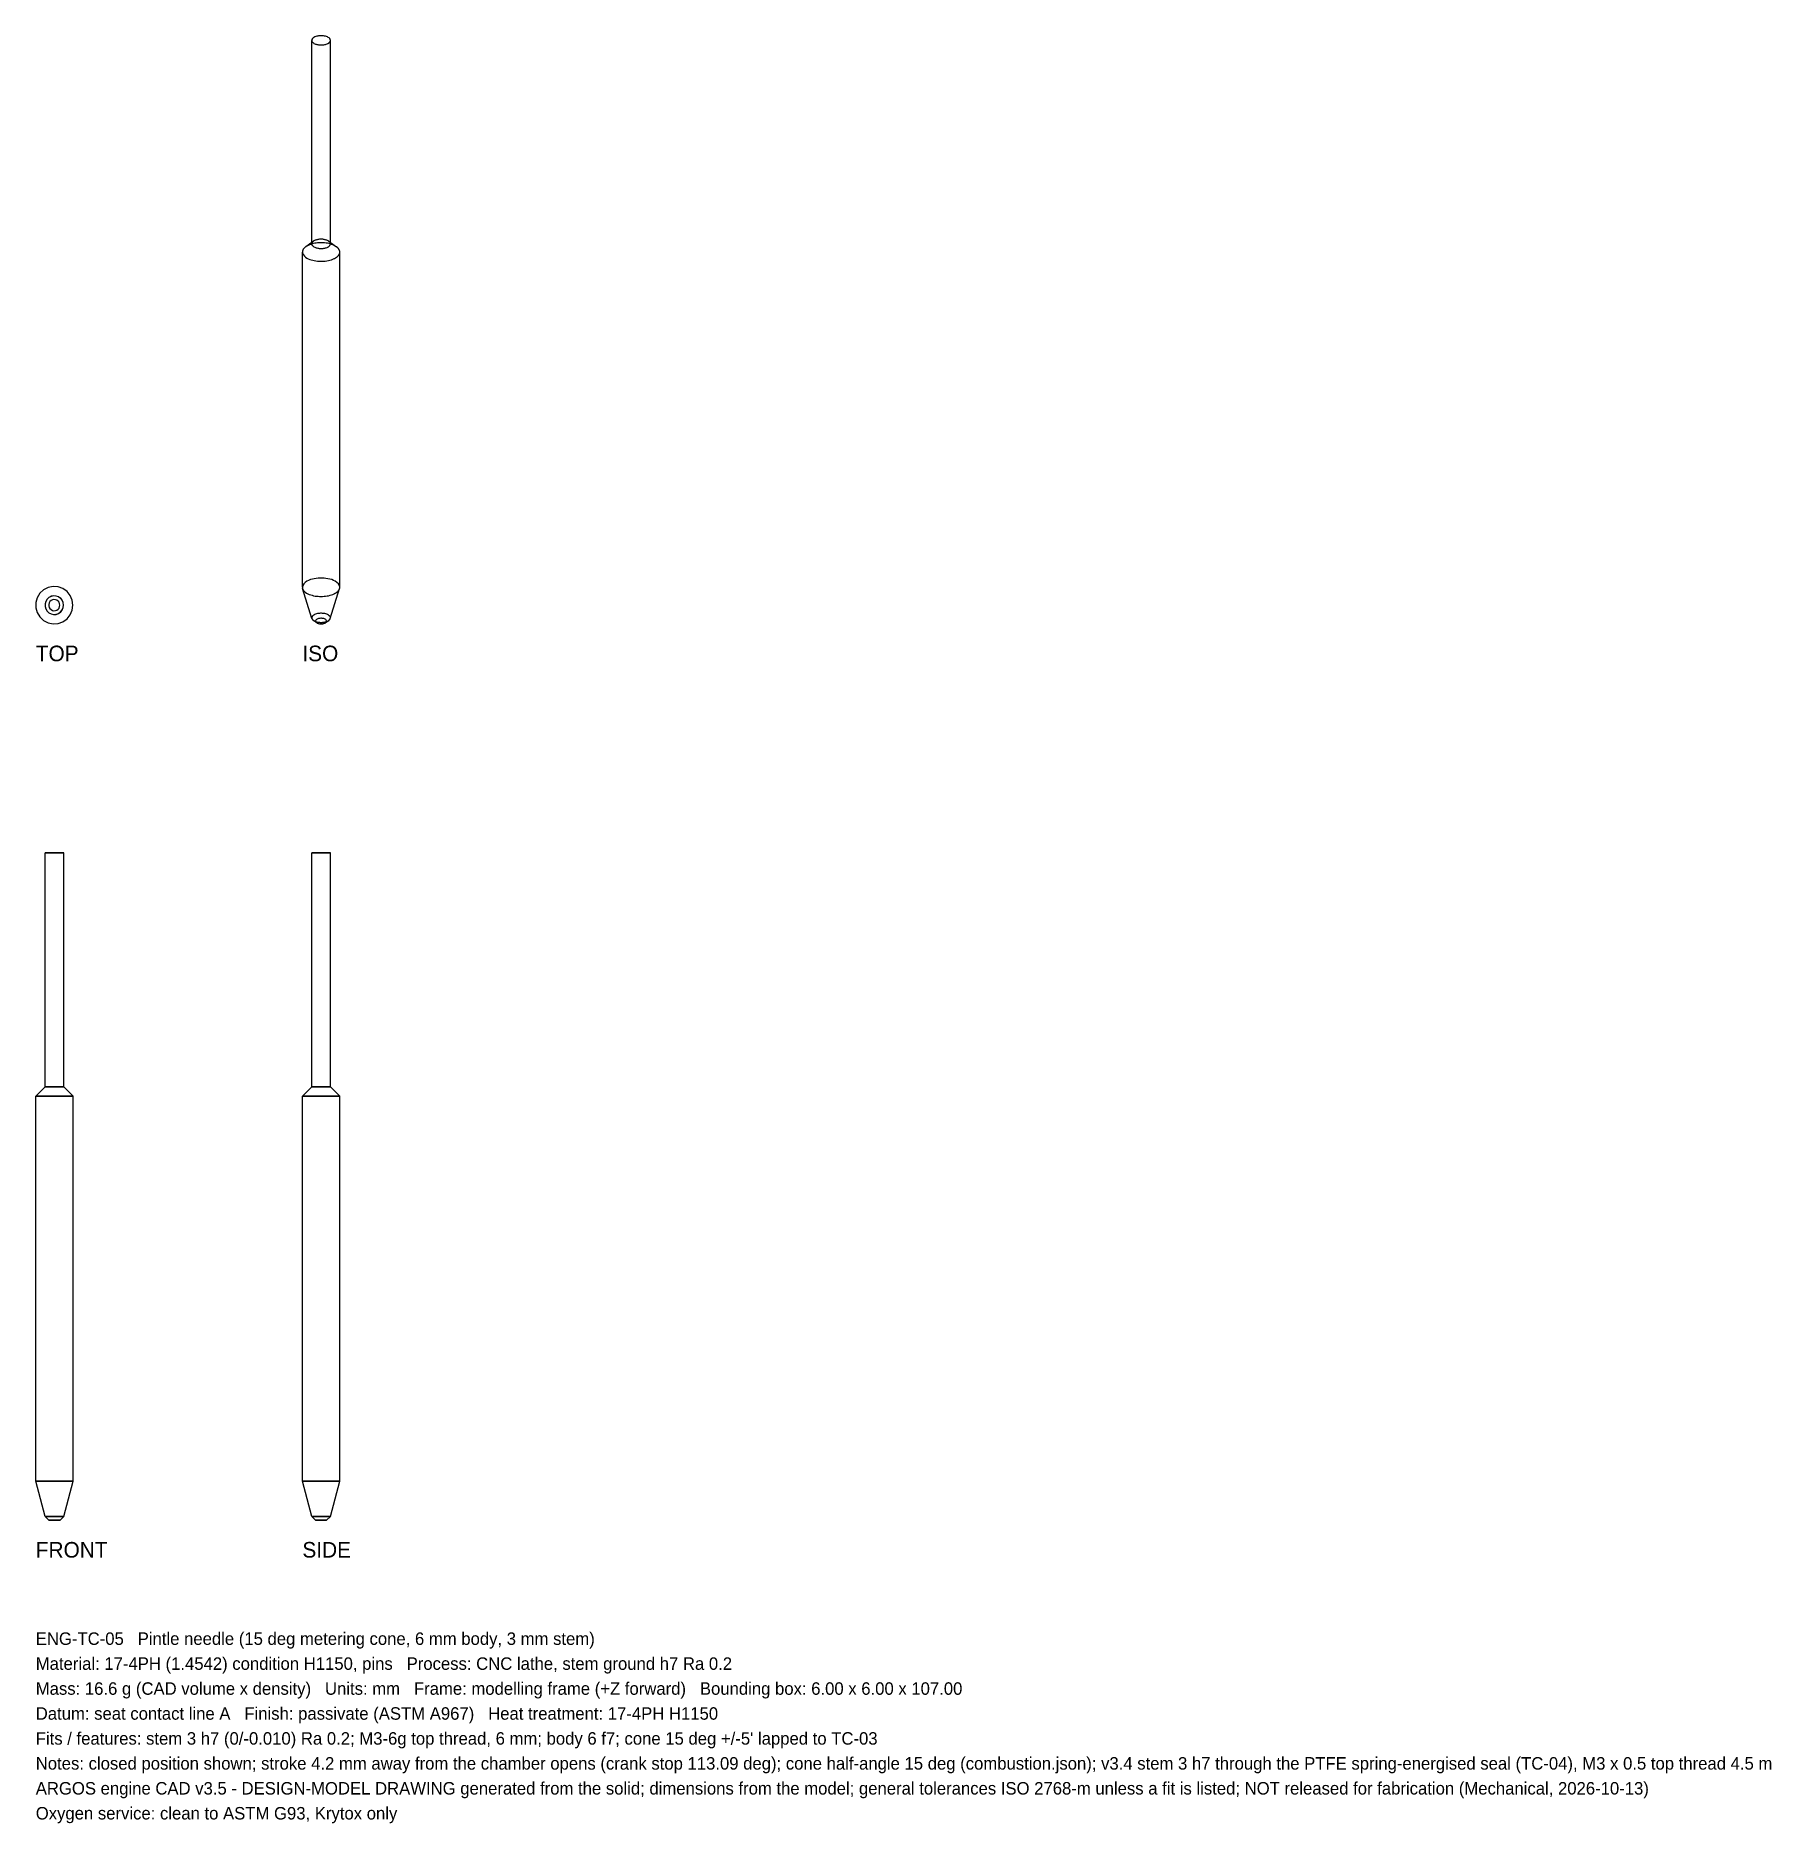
# Model space of a CAD drawing. Header units: millimetres. Extents: x 0 to 278, y -49 to 238.
import ezdxf

# ---------------------------------------------------------------- set-up
doc = ezdxf.new("R2010")
doc.units = ezdxf.units.MM
for name, color, linetype in [('FRONT_HIDDEN', 8, 'CONTINUOUS'), ('FRONT_VISIBLE', 7, 'Continuous'), ('ISO_HIDDEN', 8, 'CONTINUOUS'), ('ISO_VISIBLE', 7, 'Continuous'), ('SIDE_HIDDEN', 8, 'CONTINUOUS'), ('SIDE_VISIBLE', 7, 'Continuous'), ('TOP_HIDDEN', 8, 'CONTINUOUS'), ('TOP_VISIBLE', 7, 'Continuous')]:
    doc.layers.add(name, color=color, linetype=linetype)

msp = doc.modelspace()

# ---------------------------------------------------------------- linework, layer by layer
at = {"layer": 'FRONT_HIDDEN'}
for points in [[(4.5, 107), (4.37, 107), (4.24, 107), (4.11, 107), (3.98, 107), (3.85, 107), (3.72, 107), (3.59, 107), (3.46, 107), (3.33, 107), (3.2, 107), (3.07, 107), (2.93, 107), (2.8, 107), (2.67, 107), (2.54, 107), (2.41, 107), (2.28, 107), (2.15, 107), (2.02, 107), (1.89, 107), (1.76, 107), (1.63, 107), (1.5, 107)], [(4.5, 69.5), (4.37, 69.5), (4.24, 69.5), (4.11, 69.5), (3.98, 69.5), (3.85, 69.5), (3.72, 69.5), (3.59, 69.5), (3.46, 69.5), (3.33, 69.5), (3.2, 69.5), (3.07, 69.5), (2.93, 69.5), (2.8, 69.5), (2.67, 69.5), (2.54, 69.5), (2.41, 69.5), (2.28, 69.5), (2.15, 69.5), (2.02, 69.5), (1.89, 69.5), (1.76, 69.5), (1.63, 69.5), (1.5, 69.5)], [(6, 68), (5.74, 68), (5.48, 68), (5.22, 68), (4.96, 68), (4.7, 68), (4.43, 68), (4.17, 68), (3.91, 68), (3.65, 68), (3.39, 68), (3.13, 68), (2.87, 68), (2.61, 68), (2.35, 68), (2.09, 68), (1.83, 68), (1.57, 68), (1.3, 68), (1.04, 68), (0.78, 68), (0.52, 68), (0.26, 68), (0, 68)], [(6, 6.23), (5.74, 6.23), (5.48, 6.23), (5.22, 6.23), (4.96, 6.23), (4.7, 6.23), (4.43, 6.23), (4.17, 6.23), (3.91, 6.23), (3.65, 6.23), (3.39, 6.23), (3.13, 6.23), (2.87, 6.23), (2.61, 6.23), (2.35, 6.23), (2.09, 6.23), (1.83, 6.23), (1.57, 6.23), (1.3, 6.23), (1.04, 6.23), (0.78, 6.23), (0.52, 6.23), (0.26, 6.23), (0, 6.23)], [(4.49, 0.6), (4.36, 0.6), (4.23, 0.6), (4.1, 0.6), (3.97, 0.6), (3.84, 0.6), (3.71, 0.6), (3.58, 0.6), (3.45, 0.6), (3.32, 0.6), (3.19, 0.6), (3.06, 0.6), (2.94, 0.6), (2.81, 0.6), (2.68, 0.6), (2.55, 0.6), (2.42, 0.6), (2.29, 0.6), (2.16, 0.6), (2.03, 0.6), (1.9, 0.6), (1.77, 0.6), (1.64, 0.6), (1.51, 0.6)], [(3.89, 0), (3.81, 0), (3.74, 0), (3.66, 0), (3.58, 0), (3.5, 0), (3.43, 0), (3.35, 0), (3.27, 0), (3.19, 0), (3.12, 0), (3.04, 0), (2.96, 0), (2.88, 0), (2.81, 0), (2.73, 0), (2.65, 0), (2.57, 0), (2.5, 0), (2.42, 0), (2.34, 0), (2.26, 0), (2.19, 0), (2.11, 0)]]:
    msp.add_lwpolyline(points, dxfattribs=at)
at = {"layer": 'FRONT_VISIBLE'}
for points in [[(1.5, 107), (1.63, 107), (1.76, 107), (1.89, 107), (2.02, 107), (2.15, 107), (2.28, 107), (2.41, 107), (2.54, 107), (2.67, 107), (2.8, 107), (2.93, 107), (3.07, 107), (3.2, 107), (3.33, 107), (3.46, 107), (3.59, 107), (3.72, 107), (3.85, 107), (3.98, 107), (4.11, 107), (4.24, 107), (4.37, 107), (4.5, 107)], [(1.5, 69.5), (1.5, 107)], [(4.5, 69.5), (4.5, 107)], [(1.5, 69.5), (0, 68)], [(1.5, 69.5), (1.63, 69.5), (1.76, 69.5), (1.89, 69.5), (2.02, 69.5), (2.15, 69.5), (2.28, 69.5), (2.41, 69.5), (2.54, 69.5), (2.67, 69.5), (2.8, 69.5), (2.93, 69.5), (3.07, 69.5), (3.2, 69.5), (3.33, 69.5), (3.46, 69.5), (3.59, 69.5), (3.72, 69.5), (3.85, 69.5), (3.98, 69.5), (4.11, 69.5), (4.24, 69.5), (4.37, 69.5), (4.5, 69.5)], [(6, 68), (4.5, 69.5)], [(0, 68), (0.26, 68), (0.52, 68), (0.78, 68), (1.04, 68), (1.3, 68), (1.57, 68), (1.83, 68), (2.09, 68), (2.35, 68), (2.61, 68), (2.87, 68), (3.13, 68), (3.39, 68), (3.65, 68), (3.91, 68), (4.17, 68), (4.43, 68), (4.7, 68), (4.96, 68), (5.22, 68), (5.48, 68), (5.74, 68), (6, 68)], [(0, 6.23), (0, 68)], [(6, 6.23), (6, 68)], [(0, 6.23), (0.26, 6.23), (0.52, 6.23), (0.78, 6.23), (1.04, 6.23), (1.3, 6.23), (1.57, 6.23), (1.83, 6.23), (2.09, 6.23), (2.35, 6.23), (2.61, 6.23), (2.87, 6.23), (3.13, 6.23), (3.39, 6.23), (3.65, 6.23), (3.91, 6.23), (4.17, 6.23), (4.43, 6.23), (4.7, 6.23), (4.96, 6.23), (5.22, 6.23), (5.48, 6.23), (5.74, 6.23), (6, 6.23)], [(1.51, 0.6), (0, 6.23)], [(4.49, 0.6), (6, 6.23)], [(1.51, 0.6), (1.64, 0.6), (1.77, 0.6), (1.9, 0.6), (2.03, 0.6), (2.16, 0.6), (2.29, 0.6), (2.42, 0.6), (2.55, 0.6), (2.68, 0.6), (2.81, 0.6), (2.94, 0.6), (3.06, 0.6), (3.19, 0.6), (3.32, 0.6), (3.45, 0.6), (3.58, 0.6), (3.71, 0.6), (3.84, 0.6), (3.97, 0.6), (4.1, 0.6), (4.23, 0.6), (4.36, 0.6), (4.49, 0.6)], [(2.11, 0), (1.51, 0.6)], [(2.11, 0), (2.19, 0), (2.26, 0), (2.34, 0), (2.42, 0), (2.5, 0), (2.57, 0), (2.65, 0), (2.73, 0), (2.81, 0), (2.88, 0), (2.96, 0), (3.04, 0), (3.12, 0), (3.19, 0), (3.27, 0), (3.35, 0), (3.43, 0), (3.5, 0), (3.58, 0), (3.66, 0), (3.74, 0), (3.81, 0), (3.89, 0)], [(3.89, 0), (4.49, 0.6)]]:
    msp.add_lwpolyline(points, dxfattribs=at)
at = {"layer": 'ISO_HIDDEN'}
for points in [[(48.22, 204.21), (48.03, 204.33), (47.83, 204.44), (47.63, 204.53), (47.42, 204.6), (47.2, 204.67), (46.98, 204.72), (46.76, 204.77), (46.54, 204.8), (46.31, 204.83), (46.09, 204.84), (45.86, 204.85), (45.64, 204.85), (45.41, 204.84), (45.19, 204.83), (44.96, 204.8), (44.74, 204.77), (44.52, 204.72), (44.3, 204.67), (44.08, 204.6), (43.87, 204.53), (43.67, 204.44), (43.47, 204.33), (43.28, 204.21)], [(44.51, 205.1), (44.5, 205.08), (44.48, 205.07), (44.46, 205.06), (44.44, 205.04), (44.43, 205.03), (44.41, 205.01), (44.39, 205), (44.38, 204.98), (44.36, 204.96), (44.35, 204.95), (44.34, 204.93), (44.32, 204.91), (44.31, 204.89), (44.3, 204.87), (44.29, 204.85), (44.28, 204.83), (44.27, 204.81), (44.27, 204.79), (44.26, 204.77), (44.26, 204.75), (44.25, 204.72), (44.25, 204.7), (44.25, 204.68)], [(44.51, 205.1), (44.25, 204.91)], [(46.99, 205.1), (46.89, 205.16), (46.79, 205.21), (46.69, 205.26), (46.58, 205.29), (46.47, 205.33), (46.37, 205.35), (46.25, 205.38), (46.14, 205.39), (46.03, 205.41), (45.92, 205.41), (45.81, 205.42), (45.69, 205.42), (45.58, 205.41), (45.47, 205.41), (45.36, 205.39), (45.25, 205.38), (45.13, 205.35), (45.03, 205.33), (44.92, 205.29), (44.81, 205.26), (44.71, 205.21), (44.61, 205.16), (44.51, 205.1)], [(47.25, 204.68), (47.25, 204.7), (47.25, 204.72), (47.24, 204.75), (47.24, 204.77), (47.23, 204.79), (47.23, 204.81), (47.22, 204.83), (47.21, 204.85), (47.2, 204.87), (47.19, 204.89), (47.18, 204.91), (47.16, 204.93), (47.15, 204.95), (47.14, 204.96), (47.12, 204.98), (47.11, 205), (47.09, 205.01), (47.07, 205.03), (47.06, 205.04), (47.04, 205.06), (47.02, 205.07), (47, 205.08), (46.99, 205.1)], [(46.99, 205.1), (47.25, 204.91)], [(48.75, 149.61), (48.69, 149.92), (48.52, 150.18), (48.29, 150.4), (48.03, 150.57), (47.75, 150.72), (47.45, 150.83), (47.15, 150.92), (46.84, 150.99), (46.53, 151.04), (46.22, 151.07), (45.91, 151.09), (45.59, 151.09), (45.28, 151.07), (44.97, 151.04), (44.66, 150.99), (44.35, 150.92), (44.05, 150.83), (43.75, 150.72), (43.47, 150.57), (43.21, 150.4), (42.98, 150.18), (42.81, 149.92), (42.75, 149.61)], [(47.22, 144.6), (47.24, 144.76), (47.18, 144.92), (47.07, 145.05), (46.94, 145.15), (46.8, 145.23), (46.65, 145.3), (46.49, 145.35), (46.33, 145.39), (46.16, 145.42), (46, 145.43), (45.83, 145.44), (45.67, 145.44), (45.5, 145.43), (45.34, 145.42), (45.17, 145.39), (45.01, 145.35), (44.85, 145.3), (44.7, 145.23), (44.56, 145.15), (44.43, 145.05), (44.32, 144.92), (44.26, 144.76), (44.28, 144.6)], [(46.48, 143.94), (46.57, 144.02), (46.63, 144.12), (46.63, 144.24), (46.58, 144.35), (46.49, 144.43), (46.39, 144.49), (46.28, 144.54), (46.17, 144.58), (46.05, 144.6), (45.93, 144.62), (45.81, 144.63), (45.69, 144.63), (45.57, 144.62), (45.45, 144.6), (45.33, 144.58), (45.22, 144.54), (45.11, 144.49), (45.01, 144.43), (44.92, 144.35), (44.87, 144.24), (44.87, 144.12), (44.93, 144.02), (45.02, 143.94)]]:
    msp.add_lwpolyline(points, dxfattribs=at)
at = {"layer": 'ISO_VISIBLE'}
for points in [[(47.25, 237.32), (47.22, 237.47), (47.13, 237.61), (47.02, 237.71), (46.89, 237.8), (46.75, 237.87), (46.6, 237.93), (46.45, 237.97), (46.3, 238.01), (46.14, 238.03), (45.99, 238.05), (45.83, 238.06), (45.67, 238.06), (45.51, 238.05), (45.36, 238.03), (45.2, 238.01), (45.05, 237.97), (44.9, 237.93), (44.75, 237.87), (44.61, 237.8), (44.48, 237.71), (44.37, 237.61), (44.28, 237.47), (44.25, 237.32)], [(44.25, 237.32), (44.27, 237.2), (44.33, 237.08), (44.41, 236.99), (44.51, 236.91), (44.61, 236.84), (44.72, 236.78), (44.84, 236.73), (44.96, 236.69), (45.08, 236.66), (45.2, 236.63), (45.33, 236.61), (45.45, 236.6), (45.58, 236.59), (45.71, 236.58), (45.83, 236.58), (45.96, 236.59), (46.08, 236.6), (46.21, 236.62), (46.33, 236.64), (46.46, 236.67), (46.58, 236.7), (46.7, 236.75), (46.81, 236.8)], [(44.25, 204.68), (44.25, 237.32)], [(46.81, 236.8), (46.84, 236.81), (46.87, 236.83), (46.89, 236.84), (46.92, 236.86), (46.95, 236.87), (46.97, 236.89), (47, 236.91), (47.02, 236.93), (47.05, 236.95), (47.07, 236.97), (47.09, 236.99), (47.11, 237.01), (47.14, 237.04), (47.15, 237.06), (47.17, 237.09), (47.19, 237.11), (47.2, 237.14), (47.22, 237.17), (47.23, 237.2), (47.24, 237.23), (47.24, 237.26), (47.25, 237.29), (47.25, 237.32)], [(47.25, 204.68), (47.25, 237.32)], [(43.28, 204.21), (43.24, 204.18), (43.2, 204.16), (43.17, 204.13), (43.14, 204.1), (43.1, 204.07), (43.07, 204.04), (43.04, 204.01), (43.01, 203.97), (42.98, 203.94), (42.95, 203.91), (42.92, 203.87), (42.9, 203.83), (42.88, 203.8), (42.85, 203.76), (42.83, 203.72), (42.81, 203.68), (42.8, 203.64), (42.78, 203.59), (42.77, 203.55), (42.76, 203.51), (42.76, 203.46), (42.75, 203.42), (42.75, 203.37)], [(44.25, 204.91), (43.28, 204.21)], [(44.25, 204.68), (44.27, 204.56), (44.33, 204.44), (44.41, 204.35), (44.51, 204.27), (44.61, 204.2), (44.72, 204.14), (44.84, 204.09), (44.96, 204.05), (45.08, 204.02), (45.2, 203.99), (45.33, 203.97), (45.45, 203.96), (45.58, 203.95), (45.71, 203.94), (45.83, 203.94), (45.96, 203.95), (46.08, 203.96), (46.21, 203.98), (46.33, 204), (46.46, 204.03), (46.58, 204.06), (46.7, 204.11), (46.81, 204.16)], [(46.81, 204.16), (46.84, 204.17), (46.87, 204.19), (46.89, 204.2), (46.92, 204.22), (46.95, 204.23), (46.97, 204.25), (47, 204.27), (47.02, 204.29), (47.05, 204.31), (47.07, 204.33), (47.09, 204.35), (47.11, 204.37), (47.14, 204.4), (47.15, 204.42), (47.17, 204.45), (47.19, 204.47), (47.2, 204.5), (47.22, 204.53), (47.23, 204.56), (47.24, 204.59), (47.24, 204.62), (47.25, 204.65), (47.25, 204.68)], [(47.25, 204.91), (48.22, 204.21)], [(48.75, 203.37), (48.75, 203.42), (48.74, 203.46), (48.74, 203.51), (48.73, 203.55), (48.72, 203.59), (48.7, 203.64), (48.69, 203.68), (48.67, 203.72), (48.65, 203.76), (48.62, 203.8), (48.6, 203.83), (48.58, 203.87), (48.55, 203.91), (48.52, 203.94), (48.49, 203.97), (48.46, 204.01), (48.43, 204.04), (48.4, 204.07), (48.36, 204.1), (48.33, 204.13), (48.3, 204.16), (48.26, 204.18), (48.22, 204.21)], [(42.75, 203.37), (42.79, 203.13), (42.91, 202.9), (43.07, 202.71), (43.26, 202.55), (43.47, 202.41), (43.7, 202.3), (43.93, 202.2), (44.17, 202.12), (44.41, 202.05), (44.66, 202), (44.91, 201.96), (45.16, 201.93), (45.41, 201.91), (45.66, 201.9), (45.91, 201.9), (46.17, 201.91), (46.42, 201.93), (46.67, 201.97), (46.92, 202.01), (47.16, 202.07), (47.4, 202.14), (47.64, 202.23), (47.87, 202.33)], [(42.75, 149.61), (42.75, 203.37)], [(47.87, 202.33), (47.93, 202.36), (47.98, 202.39), (48.04, 202.42), (48.09, 202.45), (48.14, 202.48), (48.19, 202.52), (48.25, 202.55), (48.3, 202.59), (48.34, 202.63), (48.39, 202.67), (48.44, 202.72), (48.48, 202.76), (48.52, 202.81), (48.56, 202.86), (48.6, 202.91), (48.63, 202.96), (48.66, 203.01), (48.69, 203.07), (48.71, 203.13), (48.73, 203.19), (48.74, 203.25), (48.75, 203.31), (48.75, 203.37)], [(48.75, 149.61), (48.75, 203.37)], [(42.75, 149.61), (42.75, 149.6), (42.75, 149.59), (42.75, 149.58), (42.75, 149.57), (42.75, 149.56), (42.75, 149.55), (42.75, 149.54), (42.75, 149.53), (42.76, 149.52), (42.76, 149.51), (42.76, 149.51), (42.76, 149.5), (42.76, 149.49), (42.76, 149.48), (42.76, 149.47), (42.77, 149.46), (42.77, 149.45), (42.77, 149.44), (42.77, 149.43), (42.78, 149.42), (42.78, 149.41), (42.78, 149.4), (42.78, 149.39)], [(42.78, 149.39), (42.89, 149.17), (43.04, 148.98), (43.22, 148.82), (43.42, 148.68), (43.63, 148.57), (43.85, 148.47), (44.08, 148.39), (44.31, 148.32), (44.55, 148.26), (44.79, 148.21), (45.03, 148.18), (45.27, 148.16), (45.51, 148.14), (45.75, 148.14), (45.99, 148.14), (46.24, 148.16), (46.48, 148.18), (46.72, 148.22), (46.95, 148.26), (47.19, 148.32), (47.42, 148.39), (47.65, 148.47), (47.87, 148.57)], [(44.28, 144.6), (42.78, 149.39)], [(47.22, 144.6), (48.72, 149.39)], [(47.87, 148.57), (47.92, 148.59), (47.96, 148.62), (48.01, 148.64), (48.06, 148.67), (48.1, 148.7), (48.15, 148.72), (48.19, 148.75), (48.23, 148.78), (48.27, 148.82), (48.32, 148.85), (48.36, 148.88), (48.39, 148.92), (48.43, 148.95), (48.47, 148.99), (48.51, 149.03), (48.54, 149.07), (48.57, 149.11), (48.6, 149.15), (48.63, 149.2), (48.65, 149.24), (48.68, 149.29), (48.7, 149.34), (48.72, 149.39)], [(48.72, 149.39), (48.72, 149.4), (48.72, 149.41), (48.72, 149.42), (48.73, 149.43), (48.73, 149.44), (48.73, 149.45), (48.73, 149.46), (48.74, 149.47), (48.74, 149.48), (48.74, 149.49), (48.74, 149.5), (48.74, 149.51), (48.74, 149.51), (48.74, 149.52), (48.75, 149.53), (48.75, 149.54), (48.75, 149.55), (48.75, 149.56), (48.75, 149.57), (48.75, 149.58), (48.75, 149.59), (48.75, 149.6), (48.75, 149.61)], [(44.28, 144.6), (44.28, 144.58), (44.29, 144.57), (44.3, 144.55), (44.3, 144.54), (44.31, 144.52), (44.32, 144.51), (44.33, 144.49), (44.34, 144.48), (44.35, 144.46), (44.36, 144.45), (44.37, 144.43), (44.38, 144.42), (44.39, 144.41), (44.4, 144.4), (44.42, 144.38), (44.43, 144.37), (44.44, 144.36), (44.45, 144.35), (44.47, 144.34), (44.48, 144.33), (44.49, 144.32), (44.51, 144.31), (44.52, 144.3)], [(44.52, 144.3), (44.61, 144.24), (44.7, 144.19), (44.79, 144.15), (44.89, 144.11), (44.99, 144.08), (45.09, 144.05), (45.19, 144.03), (45.29, 144.01), (45.39, 144), (45.49, 143.99), (45.6, 143.98), (45.7, 143.98), (45.8, 143.98), (45.91, 143.98), (46.01, 143.99), (46.11, 144), (46.21, 144.01), (46.32, 144.03), (46.42, 144.05), (46.52, 144.08), (46.61, 144.11), (46.71, 144.15), (46.8, 144.19)], [(45.02, 143.94), (44.52, 144.3)], [(45.02, 143.94), (45.07, 143.91), (45.12, 143.88), (45.18, 143.85), (45.24, 143.83), (45.29, 143.81), (45.35, 143.8), (45.41, 143.78), (45.47, 143.77), (45.54, 143.76), (45.6, 143.76), (45.66, 143.75), (45.72, 143.75), (45.78, 143.75), (45.84, 143.75), (45.9, 143.76), (45.97, 143.76), (46.03, 143.77), (46.09, 143.78), (46.15, 143.8), (46.21, 143.81), (46.27, 143.83), (46.32, 143.85), (46.38, 143.88)], [(46.38, 143.88), (46.38, 143.88), (46.39, 143.88), (46.39, 143.89), (46.4, 143.89), (46.4, 143.89), (46.41, 143.89), (46.41, 143.9), (46.42, 143.9), (46.42, 143.9), (46.43, 143.9), (46.43, 143.91), (46.44, 143.91), (46.44, 143.91), (46.44, 143.91), (46.45, 143.92), (46.45, 143.92), (46.46, 143.92), (46.46, 143.93), (46.47, 143.93), (46.47, 143.93), (46.48, 143.93), (46.48, 143.94), (46.48, 143.94)], [(46.48, 143.94), (46.98, 144.3)], [(46.8, 144.19), (46.81, 144.2), (46.82, 144.2), (46.83, 144.2), (46.84, 144.21), (46.84, 144.21), (46.85, 144.22), (46.86, 144.22), (46.87, 144.22), (46.87, 144.23), (46.88, 144.23), (46.89, 144.24), (46.9, 144.24), (46.91, 144.25), (46.91, 144.25), (46.92, 144.26), (46.93, 144.26), (46.94, 144.27), (46.94, 144.27), (46.95, 144.28), (46.96, 144.28), (46.96, 144.29), (46.97, 144.29), (46.98, 144.3)], [(46.98, 144.3), (46.99, 144.31), (47.01, 144.32), (47.02, 144.33), (47.03, 144.34), (47.05, 144.35), (47.06, 144.36), (47.07, 144.37), (47.08, 144.38), (47.1, 144.4), (47.11, 144.41), (47.12, 144.42), (47.13, 144.43), (47.14, 144.45), (47.15, 144.46), (47.16, 144.48), (47.17, 144.49), (47.18, 144.51), (47.19, 144.52), (47.2, 144.54), (47.2, 144.55), (47.21, 144.57), (47.22, 144.58), (47.22, 144.6)]]:
    msp.add_lwpolyline(points, dxfattribs=at)
at = {"layer": 'SIDE_HIDDEN'}
for points in [[(47.25, 107), (47.12, 107), (46.99, 107), (46.86, 107), (46.73, 107), (46.6, 107), (46.47, 107), (46.34, 107), (46.21, 107), (46.08, 107), (45.95, 107), (45.82, 107), (45.68, 107), (45.55, 107), (45.42, 107), (45.29, 107), (45.16, 107), (45.03, 107), (44.9, 107), (44.77, 107), (44.64, 107), (44.51, 107), (44.38, 107), (44.25, 107)], [(47.25, 69.5), (47.12, 69.5), (46.99, 69.5), (46.86, 69.5), (46.73, 69.5), (46.6, 69.5), (46.47, 69.5), (46.34, 69.5), (46.21, 69.5), (46.08, 69.5), (45.95, 69.5), (45.82, 69.5), (45.68, 69.5), (45.55, 69.5), (45.42, 69.5), (45.29, 69.5), (45.16, 69.5), (45.03, 69.5), (44.9, 69.5), (44.77, 69.5), (44.64, 69.5), (44.51, 69.5), (44.38, 69.5), (44.25, 69.5)], [(48.75, 68), (48.49, 68), (48.23, 68), (47.97, 68), (47.71, 68), (47.45, 68), (47.18, 68), (46.92, 68), (46.66, 68), (46.4, 68), (46.14, 68), (45.88, 68), (45.62, 68), (45.36, 68), (45.1, 68), (44.84, 68), (44.58, 68), (44.32, 68), (44.05, 68), (43.79, 68), (43.53, 68), (43.27, 68), (43.01, 68), (42.75, 68)], [(48.75, 6.23), (48.49, 6.23), (48.23, 6.23), (47.97, 6.23), (47.71, 6.23), (47.45, 6.23), (47.18, 6.23), (46.92, 6.23), (46.66, 6.23), (46.4, 6.23), (46.14, 6.23), (45.88, 6.23), (45.62, 6.23), (45.36, 6.23), (45.1, 6.23), (44.84, 6.23), (44.58, 6.23), (44.32, 6.23), (44.05, 6.23), (43.79, 6.23), (43.53, 6.23), (43.27, 6.23), (43.01, 6.23), (42.75, 6.23)], [(47.24, 0.6), (47.11, 0.6), (46.98, 0.6), (46.85, 0.6), (46.72, 0.6), (46.59, 0.6), (46.46, 0.6), (46.33, 0.6), (46.2, 0.6), (46.07, 0.6), (45.94, 0.6), (45.81, 0.6), (45.69, 0.6), (45.56, 0.6), (45.43, 0.6), (45.3, 0.6), (45.17, 0.6), (45.04, 0.6), (44.91, 0.6), (44.78, 0.6), (44.65, 0.6), (44.52, 0.6), (44.39, 0.6), (44.26, 0.6)], [(46.64, 0), (46.56, 0), (46.49, 0), (46.41, 0), (46.33, 0), (46.25, 0), (46.18, 0), (46.1, 0), (46.02, 0), (45.94, 0), (45.87, 0), (45.79, 0), (45.71, 0), (45.63, 0), (45.56, 0), (45.48, 0), (45.4, 0), (45.32, 0), (45.25, 0), (45.17, 0), (45.09, 0), (45.01, 0), (44.94, 0), (44.86, 0)]]:
    msp.add_lwpolyline(points, dxfattribs=at)
at = {"layer": 'SIDE_VISIBLE'}
for points in [[(44.25, 107), (44.32, 107), (44.38, 107), (44.45, 107), (44.51, 107), (44.58, 107), (44.64, 107), (44.71, 107), (44.77, 107), (44.84, 107), (44.9, 107), (44.97, 107), (45.03, 107), (45.1, 107), (45.16, 107), (45.23, 107), (45.29, 107), (45.36, 107), (45.42, 107), (45.49, 107), (45.55, 107), (45.62, 107), (45.68, 107), (45.75, 107)], [(44.25, 69.5), (44.25, 107)], [(45.75, 107), (45.82, 107), (45.88, 107), (45.95, 107), (46.01, 107), (46.08, 107), (46.14, 107), (46.21, 107), (46.27, 107), (46.34, 107), (46.4, 107), (46.47, 107), (46.53, 107), (46.6, 107), (46.66, 107), (46.73, 107), (46.79, 107), (46.86, 107), (46.92, 107), (46.99, 107), (47.05, 107), (47.12, 107), (47.18, 107), (47.25, 107)], [(47.25, 69.5), (47.25, 107)], [(44.25, 69.5), (42.75, 68)], [(44.25, 69.5), (44.32, 69.5), (44.38, 69.5), (44.45, 69.5), (44.51, 69.5), (44.58, 69.5), (44.64, 69.5), (44.71, 69.5), (44.77, 69.5), (44.84, 69.5), (44.9, 69.5), (44.97, 69.5), (45.03, 69.5), (45.1, 69.5), (45.16, 69.5), (45.23, 69.5), (45.29, 69.5), (45.36, 69.5), (45.42, 69.5), (45.49, 69.5), (45.55, 69.5), (45.62, 69.5), (45.68, 69.5), (45.75, 69.5)], [(45.75, 69.5), (45.82, 69.5), (45.88, 69.5), (45.95, 69.5), (46.01, 69.5), (46.08, 69.5), (46.14, 69.5), (46.21, 69.5), (46.27, 69.5), (46.34, 69.5), (46.4, 69.5), (46.47, 69.5), (46.53, 69.5), (46.6, 69.5), (46.66, 69.5), (46.73, 69.5), (46.79, 69.5), (46.86, 69.5), (46.92, 69.5), (46.99, 69.5), (47.05, 69.5), (47.12, 69.5), (47.18, 69.5), (47.25, 69.5)], [(47.25, 69.5), (48.75, 68)], [(42.75, 68), (42.88, 68), (43.01, 68), (43.14, 68), (43.27, 68), (43.4, 68), (43.53, 68), (43.66, 68), (43.79, 68), (43.92, 68), (44.05, 68), (44.18, 68), (44.32, 68), (44.45, 68), (44.58, 68), (44.71, 68), (44.84, 68), (44.97, 68), (45.1, 68), (45.23, 68), (45.36, 68), (45.49, 68), (45.62, 68), (45.75, 68)], [(42.75, 6.23), (42.75, 68)], [(45.75, 68), (45.88, 68), (46.01, 68), (46.14, 68), (46.27, 68), (46.4, 68), (46.53, 68), (46.66, 68), (46.79, 68), (46.92, 68), (47.05, 68), (47.18, 68), (47.32, 68), (47.45, 68), (47.58, 68), (47.71, 68), (47.84, 68), (47.97, 68), (48.1, 68), (48.23, 68), (48.36, 68), (48.49, 68), (48.62, 68), (48.75, 68)], [(48.75, 6.23), (48.75, 68)], [(42.75, 6.23), (42.88, 6.23), (43.01, 6.23), (43.14, 6.23), (43.27, 6.23), (43.4, 6.23), (43.53, 6.23), (43.66, 6.23), (43.79, 6.23), (43.92, 6.23), (44.05, 6.23), (44.18, 6.23), (44.32, 6.23), (44.45, 6.23), (44.58, 6.23), (44.71, 6.23), (44.84, 6.23), (44.97, 6.23), (45.1, 6.23), (45.23, 6.23), (45.36, 6.23), (45.49, 6.23), (45.62, 6.23), (45.75, 6.23)], [(44.26, 0.6), (42.75, 6.23)], [(45.75, 6.23), (45.88, 6.23), (46.01, 6.23), (46.14, 6.23), (46.27, 6.23), (46.4, 6.23), (46.53, 6.23), (46.66, 6.23), (46.79, 6.23), (46.92, 6.23), (47.05, 6.23), (47.18, 6.23), (47.32, 6.23), (47.45, 6.23), (47.58, 6.23), (47.71, 6.23), (47.84, 6.23), (47.97, 6.23), (48.1, 6.23), (48.23, 6.23), (48.36, 6.23), (48.49, 6.23), (48.62, 6.23), (48.75, 6.23)], [(47.24, 0.6), (48.75, 6.23)], [(44.26, 0.6), (44.32, 0.6), (44.39, 0.6), (44.45, 0.6), (44.52, 0.6), (44.58, 0.6), (44.65, 0.6), (44.71, 0.6), (44.78, 0.6), (44.84, 0.6), (44.91, 0.6), (44.97, 0.6), (45.04, 0.6), (45.1, 0.6), (45.17, 0.6), (45.23, 0.6), (45.3, 0.6), (45.36, 0.6), (45.43, 0.6), (45.49, 0.6), (45.56, 0.6), (45.62, 0.6), (45.69, 0.6), (45.75, 0.6)], [(44.86, 0), (44.26, 0.6)], [(44.86, 0), (44.9, 0), (44.94, 0), (44.98, 0), (45.01, 0), (45.05, 0), (45.09, 0), (45.13, 0), (45.17, 0), (45.21, 0), (45.25, 0), (45.29, 0), (45.32, 0), (45.36, 0), (45.4, 0), (45.44, 0), (45.48, 0), (45.52, 0), (45.56, 0), (45.6, 0), (45.63, 0), (45.67, 0), (45.71, 0), (45.75, 0)], [(45.75, 0.6), (45.81, 0.6), (45.88, 0.6), (45.94, 0.6), (46.01, 0.6), (46.07, 0.6), (46.14, 0.6), (46.2, 0.6), (46.27, 0.6), (46.33, 0.6), (46.4, 0.6), (46.46, 0.6), (46.53, 0.6), (46.59, 0.6), (46.66, 0.6), (46.72, 0.6), (46.79, 0.6), (46.85, 0.6), (46.92, 0.6), (46.98, 0.6), (47.05, 0.6), (47.11, 0.6), (47.18, 0.6), (47.24, 0.6)], [(45.75, 0), (45.79, 0), (45.83, 0), (45.87, 0), (45.9, 0), (45.94, 0), (45.98, 0), (46.02, 0), (46.06, 0), (46.1, 0), (46.14, 0), (46.18, 0), (46.21, 0), (46.25, 0), (46.29, 0), (46.33, 0), (46.37, 0), (46.41, 0), (46.45, 0), (46.49, 0), (46.52, 0), (46.56, 0), (46.6, 0), (46.64, 0)], [(46.64, 0), (47.24, 0.6)]]:
    msp.add_lwpolyline(points, dxfattribs=at)
at = {"layer": 'TOP_HIDDEN'}
for points in [[(5.97, 146.74), (5.86, 147.55), (5.54, 148.3), (5.02, 148.94), (4.35, 149.41), (3.58, 149.68), (2.77, 149.74), (1.97, 149.57), (1.24, 149.19), (0.64, 148.64), (0.22, 147.94), (0, 147.15), (0, 146.33), (0.22, 145.55), (0.64, 144.85), (1.24, 144.29), (1.97, 143.92), (2.77, 143.75), (3.58, 143.81), (4.35, 144.08), (5.02, 144.55), (5.54, 145.18), (5.86, 145.93), (5.97, 146.74)], [(4.47, 146.74), (4.42, 147.15), (4.25, 147.52), (4, 147.84), (3.66, 148.07), (3.28, 148.21), (2.87, 148.24), (2.47, 148.16), (2.11, 147.97), (1.81, 147.69), (1.6, 147.34), (1.49, 146.95), (1.49, 146.54), (1.6, 146.15), (1.81, 145.8), (2.11, 145.52), (2.47, 145.33), (2.87, 145.25), (3.28, 145.27), (3.66, 145.41), (4, 145.65), (4.25, 145.96), (4.42, 146.34), (4.47, 146.74)], [(4.46, 146.74), (4.41, 147.15), (4.25, 147.52), (3.99, 147.83), (3.66, 148.07), (3.28, 148.2), (2.87, 148.23), (2.47, 148.15), (2.11, 147.96), (1.82, 147.68), (1.6, 147.34), (1.5, 146.95), (1.5, 146.54), (1.6, 146.15), (1.82, 145.8), (2.11, 145.53), (2.47, 145.34), (2.87, 145.26), (3.28, 145.28), (3.66, 145.42), (3.99, 145.65), (4.25, 145.97), (4.41, 146.34), (4.46, 146.74)], [(3.86, 146.74), (3.83, 146.98), (3.73, 147.21), (3.58, 147.39), (3.38, 147.53), (3.15, 147.62), (2.91, 147.63), (2.67, 147.58), (2.46, 147.47), (2.28, 147.31), (2.16, 147.1), (2.09, 146.86), (2.09, 146.62), (2.16, 146.39), (2.28, 146.18), (2.46, 146.02), (2.67, 145.9), (2.91, 145.85), (3.15, 145.87), (3.38, 145.95), (3.58, 146.09), (3.73, 146.28), (3.83, 146.5), (3.86, 146.74)]]:
    msp.add_lwpolyline(points, dxfattribs=at)
at = {"layer": 'TOP_VISIBLE'}
for points in [[(5.97, 146.74), (5.86, 147.55), (5.54, 148.3), (5.02, 148.94), (4.35, 149.41), (3.58, 149.68), (2.77, 149.74), (1.97, 149.57), (1.24, 149.19), (0.64, 148.64), (0.22, 147.94), (0, 147.15), (0, 146.33), (0.22, 145.55), (0.64, 144.85), (1.24, 144.29), (1.97, 143.92), (2.77, 143.75), (3.58, 143.81), (4.35, 144.08), (5.02, 144.55), (5.54, 145.18), (5.86, 145.93), (5.97, 146.74)], [(4.47, 146.74), (4.42, 147.15), (4.25, 147.52), (4, 147.84), (3.66, 148.07), (3.28, 148.21), (2.87, 148.24), (2.47, 148.16), (2.11, 147.97), (1.81, 147.69), (1.6, 147.34), (1.49, 146.95), (1.49, 146.54), (1.6, 146.15), (1.81, 145.8), (2.11, 145.52), (2.47, 145.33), (2.87, 145.25), (3.28, 145.27), (3.66, 145.41), (4, 145.65), (4.25, 145.96), (4.42, 146.34), (4.47, 146.74)]]:
    msp.add_lwpolyline(points, dxfattribs=at)

# ---------------------------------------------------------------- texts
for s, p in [('ENG-TC-05   Pintle needle (15 deg metering cone, 6 mm body, 3 mm stem)', (0, -20)), ('Material: 17-4PH (1.4542) condition H1150, pins   Process: CNC lathe, stem ground h7 Ra 0.2', (0, -24)), ('Mass: 16.6 g (CAD volume x density)   Units: mm   Frame: modelling frame (+Z forward)   Bounding box: 6.00 x 6.00 x 107.00', (0, -28)), ('Datum: seat contact line A   Finish: passivate (ASTM A967)   Heat treatment: 17-4PH H1150', (0, -32)), ("Fits / features: stem 3 h7 (0/-0.010) Ra 0.2; M3-6g top thread, 6 mm; body 6 f7; cone 15 deg +/-5' lapped to TC-03", (0, -36)), ('Notes: closed position shown; stroke 4.2 mm away from the chamber opens (crank stop 113.09 deg); cone half-angle 15 deg (combustion.json); v3.4 stem 3 h7 through the PTFE spring-energised seal (TC-04), M3 x 0.5 top thread 4.5 m', (0, -40)), ('ARGOS engine CAD v3.5 - DESIGN-MODEL DRAWING generated from the solid; dimensions from the model; general tolerances ISO 2768-m unless a fit is listed; NOT released for fabrication (Mechanical, 2026-10-13)', (0, -44)), ('Oxygen service: clean to ASTM G93, Krytox only', (0, -48))]:
    msp.add_text(s, height=2).set_placement(p)
at = {"layer": 'FRONT_VISIBLE'}
msp.add_text('FRONT', height=2.5, dxfattribs=at).set_placement((0, -6))
at = {"layer": 'ISO_VISIBLE'}
msp.add_text('ISO', height=2.5, dxfattribs=at).set_placement((42.75, 137.75))
at = {"layer": 'SIDE_VISIBLE'}
msp.add_text('SIDE', height=2.5, dxfattribs=at).set_placement((42.75, -6))
at = {"layer": 'TOP_VISIBLE'}
msp.add_text('TOP', height=2.5, dxfattribs=at).set_placement((0, 137.75))

doc.saveas('drawing.dxf')
